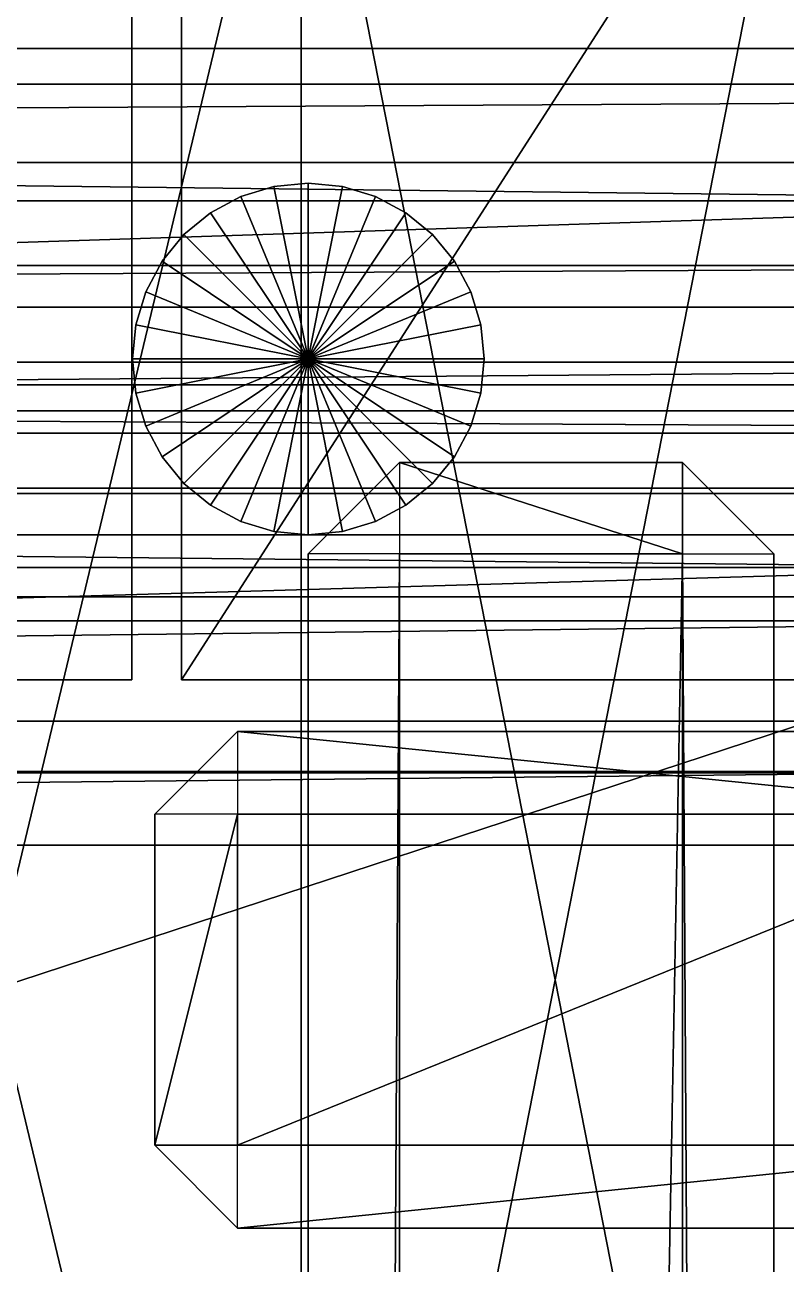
# Model space of a CAD drawing. Header units: millimetres. Extents: x -18 to 4450, y -985 to 970.
# Drawn here: x 3272.6 to 3346.2, y 677.5 to 797.3 of the extents above; entities that cross this region are included whole.
import ezdxf

# ---------------------------------------------------------------- set-up
doc = ezdxf.new("R2010")
doc.units = ezdxf.units.MM
for name, color, linetype in [('body__right_rear_outer_arch_rounded_skin_facet_1', 40, 'CONTINUOUS'), ('body__right_rear_outer_arch_rounded_skin_facet_2', 40, 'CONTINUOUS'), ('body__right_rear_quarter_panel', 40, 'CONTINUOUS'), ('body__right_rear_quarter_waist_tapered_surface', 40, 'CONTINUOUS'), ('body__right_rear_tub_top_flange', 50, 'CONTINUOUS'), ('body__right_rear_wheel_arch_shadow', 250, 'CONTINUOUS'), ('body__right_tub_top_capping', 40, 'CONTINUOUS'), ('hard_top__right_hardtop_lower_side_roll_surface', 8, 'CONTINUOUS'), ('hard_top__right_hardtop_side_panel', 40, 'CONTINUOUS'), ('hard_top__right_hardtop_side_tapered_upper_skin', 40, 'CONTINUOUS'), ('hard_top__tail_hardtop_roof_rib', 7, 'CONTINUOUS'), ('hard_top__tail_right_hardtop_vertical_frame', 9, 'CONTINUOUS'), ('hard_top__white_hardtop_crowned_roof_skin', 7, 'CONTINUOUS'), ('hard_top__white_hardtop_roof', 7, 'CONTINUOUS'), ('running_gear__rear_right_mud_tire_outer_lug_15', 250, 'CONTINUOUS'), ('running_gear__rear_right_mud_tire_outer_lug_3', 250, 'CONTINUOUS'), ('running_gear__rear_right_tire_tire', 250, 'CONTINUOUS')]:
    doc.layers.add(name, color=color, linetype=linetype)

msp = doc.modelspace()

# ---------------------------------------------------------------- linework, layer by layer
at = {"layer": 'body__right_rear_outer_arch_rounded_skin_facet_1'}
for points in [[(3287.750006, 734.000027, 688.000023), (3287.750006, 846.000016, 688.000023), (3359.749794, 846.000016, 688.000023)], [(3287.750006, 734.000027, 688.000023), (3359.749794, 846.000016, 688.000023), (3359.749794, 734.000027, 688.000023)], [(3287.750006, 734.000027, 617.999971), (3359.749794, 734.000027, 617.999971), (3359.749794, 846.000016, 617.999971)], [(3287.750006, 734.000027, 617.999971), (3359.749794, 846.000016, 617.999971), (3287.750006, 846.000016, 617.999971)], [(3287.750006, 734.000027, 688.000023), (3287.750006, 734.000027, 617.999971), (3287.750006, 846.000016, 617.999971)], [(3287.750006, 734.000027, 688.000023), (3287.750006, 846.000016, 617.999971), (3287.750006, 846.000016, 688.000023)], [(3359.749794, 734.000027, 688.000023), (3359.749794, 734.000027, 617.999971), (3287.750006, 734.000027, 617.999971)], [(3359.749794, 734.000027, 688.000023), (3287.750006, 734.000027, 617.999971), (3287.750006, 734.000027, 688.000023)]]:
    msp.add_3dface(points, dxfattribs=at)
at = {"layer": 'body__right_rear_outer_arch_rounded_skin_facet_2'}
for points in [[(3210.960865, 734.000027, 688.000023), (3210.960865, 846.000016, 688.000023), (3282.960892, 846.000016, 688.000023)], [(3210.960865, 734.000027, 688.000023), (3282.960892, 846.000016, 688.000023), (3282.960892, 734.000027, 688.000023)], [(3210.960865, 734.000027, 712.82649), (3282.960892, 734.000027, 712.82649), (3282.960892, 846.000016, 712.82649)], [(3210.960865, 734.000027, 712.82649), (3282.960892, 846.000016, 712.82649), (3210.960865, 846.000016, 712.82649)], [(3282.960892, 846.000016, 688.000023), (3282.960892, 846.000016, 712.82649), (3282.960892, 734.000027, 712.82649)], [(3282.960892, 846.000016, 688.000023), (3282.960892, 734.000027, 712.82649), (3282.960892, 734.000027, 688.000023)], [(3282.960892, 734.000027, 688.000023), (3282.960892, 734.000027, 712.82649), (3210.960865, 734.000027, 712.82649)], [(3282.960892, 734.000027, 688.000023), (3210.960865, 734.000027, 712.82649), (3210.960865, 734.000027, 688.000023)]]:
    msp.add_3dface(points, dxfattribs=at)
at = {"layer": 'body__right_rear_quarter_panel'}
for points in [[(2154.700041, 795.000017, 739.700019), (2154.700041, 795.000017, 1320.299983), (3395.299911, 795.000017, 1320.299983)], [(2154.700041, 795.000017, 739.700019), (3395.299911, 795.000017, 1320.299983), (3395.299911, 795.000017, 739.700019)], [(2154.700041, 795.000017, 739.700019), (2154.700041, 780.300021, 725.000024), (3395.299911, 780.300021, 725.000024)], [(2154.700041, 795.000017, 739.700019), (3395.299911, 780.300021, 725.000024), (3395.299911, 795.000017, 739.700019)], [(2154.700041, 795.000017, 1320.299983), (2154.700041, 780.300021, 1335.000038), (3395.299911, 780.300021, 1335.000038)], [(2154.700041, 795.000017, 1320.299983), (3395.299911, 780.300021, 1335.000038), (3395.299911, 795.000017, 1320.299983)], [(2154.700041, 739.700019, 1335.000038), (3395.299911, 739.700019, 1335.000038), (3395.299911, 780.300021, 1335.000038)], [(2154.700041, 739.700019, 1335.000038), (3395.299911, 780.300021, 1335.000038), (2154.700041, 780.300021, 1335.000038)], [(2154.700041, 739.700019, 725.000024), (2154.700041, 780.300021, 725.000024), (3395.299911, 780.300021, 725.000024)], [(2154.700041, 739.700019, 725.000024), (3395.299911, 780.300021, 725.000024), (3395.299911, 739.700019, 725.000024)], [(2154.700041, 725.000024, 739.700019), (2154.700041, 739.700019, 725.000024), (3395.299911, 739.700019, 725.000024)], [(2154.700041, 725.000024, 739.700019), (3395.299911, 739.700019, 725.000024), (3395.299911, 725.000024, 739.700019)], [(2154.700041, 725.000024, 1320.299983), (2154.700041, 739.700019, 1335.000038), (3395.299911, 739.700019, 1335.000038)], [(2154.700041, 725.000024, 1320.299983), (3395.299911, 739.700019, 1335.000038), (3395.299911, 725.000024, 1320.299983)], [(2154.700041, 725.000024, 739.700019), (3395.299911, 725.000024, 739.700019), (3395.299911, 725.000024, 1320.299983)], [(2154.700041, 725.000024, 739.700019), (3395.299911, 725.000024, 1320.299983), (2154.700041, 725.000024, 1320.299983)]]:
    msp.add_3dface(points, dxfattribs=at)
at = {"layer": 'body__right_rear_quarter_waist_tapered_surface'}
for points in [[(1942.000031, 730.000019, 723.999977), (1942.000031, 829.999983, 723.999977), (3384.99999, 829.999983, 745.999992)], [(1942.000031, 730.000019, 723.999977), (3384.99999, 829.999983, 745.999992), (3384.99999, 730.000019, 745.999992)], [(1942.000031, 730.000019, 1304.999948), (3384.99999, 730.000019, 1277.999997), (3384.99999, 829.999983, 1277.999997)], [(1942.000031, 730.000019, 1304.999948), (3384.99999, 829.999983, 1277.999997), (1942.000031, 829.999983, 1304.999948)], [(3384.99999, 730.000019, 745.999992), (3384.99999, 730.000019, 1277.999997), (1942.000031, 730.000019, 1304.999948)], [(3384.99999, 730.000019, 745.999992), (1942.000031, 730.000019, 1304.999948), (1942.000031, 730.000019, 723.999977)]]:
    msp.add_3dface(points, dxfattribs=at)
at = {"layer": 'body__right_rear_tub_top_flange'}
for points in [[(2332.560062, 791.559994, 1271.000028), (3677.439928, 791.559994, 1271.000028), (3677.439928, 818.44002, 1271.000028)], [(2332.560062, 791.559994, 1271.000028), (3677.439928, 818.44002, 1271.000028), (2332.560062, 818.44002, 1271.000028)], [(2332.560062, 791.559994, 1235.000014), (2332.560062, 818.44002, 1235.000014), (3677.439928, 818.44002, 1235.000014)], [(2332.560062, 791.559994, 1235.000014), (3677.439928, 818.44002, 1235.000014), (3677.439928, 791.559994, 1235.000014)], [(2332.560062, 783.999979, 1242.560029), (2332.560062, 791.559994, 1235.000014), (3677.439928, 791.559994, 1235.000014)], [(2332.560062, 783.999979, 1242.560029), (3677.439928, 791.559994, 1235.000014), (3677.439928, 783.999979, 1242.560029)], [(2332.560062, 783.999979, 1263.440013), (2332.560062, 791.559994, 1271.000028), (3677.439928, 791.559994, 1271.000028)], [(2332.560062, 783.999979, 1263.440013), (3677.439928, 791.559994, 1271.000028), (3677.439928, 783.999979, 1263.440013)], [(2332.560062, 783.999979, 1242.560029), (3677.439928, 783.999979, 1242.560029), (3677.439928, 783.999979, 1263.440013)], [(2332.560062, 783.999979, 1242.560029), (3677.439928, 783.999979, 1263.440013), (2332.560062, 783.999979, 1263.440013)]]:
    msp.add_3dface(points, dxfattribs=at)
at = {"layer": 'body__right_rear_wheel_arch_shadow'}
for points in [[(2697.139978, 751.999974, 752.139986), (2697.139978, 751.999974, 1147.86005), (3372.859955, 751.999974, 1147.86005)], [(2697.139978, 751.999974, 752.139986), (3372.859955, 751.999974, 1147.86005), (3372.859955, 751.999974, 752.139986)], [(2697.139978, 751.999974, 752.139986), (2697.139978, 744.859993, 745.000005), (3372.859955, 744.859993, 745.000005)], [(2697.139978, 751.999974, 752.139986), (3372.859955, 744.859993, 745.000005), (3372.859955, 751.999974, 752.139986)], [(2697.139978, 751.999974, 1147.86005), (2697.139978, 744.859993, 1154.999971), (3372.859955, 744.859993, 1154.999971)], [(2697.139978, 751.999974, 1147.86005), (3372.859955, 744.859993, 1154.999971), (3372.859955, 751.999974, 1147.86005)], [(2697.139978, 725.139976, 1154.999971), (3372.859955, 725.139976, 1154.999971), (3372.859955, 744.859993, 1154.999971)], [(2697.139978, 725.139976, 1154.999971), (3372.859955, 744.859993, 1154.999971), (2697.139978, 744.859993, 1154.999971)], [(2697.139978, 725.139976, 745.000005), (2697.139978, 744.859993, 745.000005), (3372.859955, 744.859993, 745.000005)], [(2697.139978, 725.139976, 745.000005), (3372.859955, 744.859993, 745.000005), (3372.859955, 725.139976, 745.000005)], [(2697.139978, 717.999995, 752.139986), (2697.139978, 725.139976, 745.000005), (3372.859955, 725.139976, 745.000005)], [(2697.139978, 717.999995, 752.139986), (3372.859955, 725.139976, 745.000005), (3372.859955, 717.999995, 752.139986)], [(2697.139978, 717.999995, 1147.86005), (2697.139978, 725.139976, 1154.999971), (3372.859955, 725.139976, 1154.999971)], [(2697.139978, 717.999995, 1147.86005), (3372.859955, 725.139976, 1154.999971), (3372.859955, 717.999995, 1147.86005)], [(2697.139978, 717.999995, 752.139986), (3372.859955, 717.999995, 752.139986), (3372.859955, 717.999995, 1147.86005)], [(2697.139978, 717.999995, 752.139986), (3372.859955, 717.999995, 1147.86005), (2697.139978, 717.999995, 1147.86005)]]:
    msp.add_3dface(points, dxfattribs=at)
at = {"layer": 'body__right_tub_top_capping'}
for points in [[(1972.180009, 764.680028, 1379.999995), (3477.81992, 764.680028, 1379.999995), (3477.81992, 845.319986, 1379.999995)], [(1972.180009, 764.680028, 1379.999995), (3477.81992, 845.319986, 1379.999995), (1972.180009, 845.319986, 1379.999995)], [(1972.180009, 764.680028, 1322.000027), (1972.180009, 845.319986, 1322.000027), (3477.81992, 845.319986, 1322.000027)], [(1972.180009, 764.680028, 1322.000027), (3477.81992, 845.319986, 1322.000027), (3477.81992, 764.680028, 1322.000027)], [(1972.180009, 752.499998, 1334.179997), (1972.180009, 764.680028, 1322.000027), (3477.81992, 764.680028, 1322.000027)], [(1972.180009, 752.499998, 1334.179997), (3477.81992, 764.680028, 1322.000027), (3477.81992, 752.499998, 1334.179997)], [(1972.180009, 752.499998, 1367.820024), (1972.180009, 764.680028, 1379.999995), (3477.81992, 764.680028, 1379.999995)], [(1972.180009, 752.499998, 1367.820024), (3477.81992, 764.680028, 1379.999995), (3477.81992, 752.499998, 1367.820024)], [(1972.180009, 752.499998, 1334.179997), (3477.81992, 752.499998, 1334.179997), (3477.81992, 752.499998, 1367.820024)], [(1972.180009, 752.499998, 1334.179997), (3477.81992, 752.499998, 1367.820024), (1972.180009, 752.499998, 1367.820024)]]:
    msp.add_3dface(points, dxfattribs=at)
at = {"layer": 'hard_top__right_hardtop_lower_side_roll_surface'}
for points in [[(1225.000024, 741.999984, 1259.99999), (1225.000024, 811.999977, 1259.99999), (3414.999962, 811.999977, 1258.000016)], [(1225.000024, 741.999984, 1259.99999), (3414.999962, 811.999977, 1258.000016), (3414.999962, 741.999984, 1258.000016)], [(1225.000024, 741.999984, 1345.000029), (3414.999962, 741.999984, 1332.000017), (3414.999962, 811.999977, 1332.000017)], [(1225.000024, 741.999984, 1345.000029), (3414.999962, 811.999977, 1332.000017), (1225.000024, 811.999977, 1345.000029)], [(3414.999962, 741.999984, 1258.000016), (3414.999962, 741.999984, 1332.000017), (1225.000024, 741.999984, 1345.000029)], [(3414.999962, 741.999984, 1258.000016), (1225.000024, 741.999984, 1345.000029), (1225.000024, 741.999984, 1259.99999)]]:
    msp.add_3dface(points, dxfattribs=at)
at = {"layer": 'hard_top__right_hardtop_side_panel'}
for points in [[(1251.549959, 774.049997, 1909.999967), (3428.450108, 774.049997, 1909.999967), (3428.450108, 805.949986, 1909.999967)], [(1251.549959, 774.049997, 1909.999967), (3428.450108, 805.949986, 1909.999967), (1251.549959, 805.949986, 1909.999967)], [(1251.549959, 774.049997, 1320.000052), (1251.549959, 805.949986, 1320.000052), (3428.450108, 805.949986, 1320.000052)], [(1251.549959, 774.049997, 1320.000052), (3428.450108, 805.949986, 1320.000052), (3428.450108, 774.049997, 1320.000052)], [(1251.549959, 762.499988, 1331.550002), (1251.549959, 774.049997, 1320.000052), (3428.450108, 774.049997, 1320.000052)], [(1251.549959, 762.499988, 1331.550002), (3428.450108, 774.049997, 1320.000052), (3428.450108, 762.499988, 1331.550002)], [(1251.549959, 762.499988, 1898.450017), (1251.549959, 774.049997, 1909.999967), (3428.450108, 774.049997, 1909.999967)], [(1251.549959, 762.499988, 1898.450017), (3428.450108, 774.049997, 1909.999967), (3428.450108, 762.499988, 1898.450017)], [(1251.549959, 762.499988, 1331.550002), (3428.450108, 762.499988, 1331.550002), (3428.450108, 762.499988, 1898.450017)], [(1251.549959, 762.499988, 1331.550002), (3428.450108, 762.499988, 1898.450017), (1251.549959, 762.499988, 1898.450017)]]:
    msp.add_3dface(points, dxfattribs=at)
at = {"layer": 'hard_top__right_hardtop_side_tapered_upper_skin'}
for points in [[(1212.000012, 748.000026, 1307.999969), (1212.000012, 819.999993, 1307.999969), (3424.999952, 819.999993, 1299.999952)], [(1212.000012, 748.000026, 1307.999969), (3424.999952, 819.999993, 1299.999952), (3424.999952, 748.000026, 1299.999952)], [(1212.000012, 748.000026, 1789.999962), (3424.999952, 748.000026, 1781.999946), (3424.999952, 819.999993, 1781.999946)], [(1212.000012, 748.000026, 1789.999962), (3424.999952, 819.999993, 1781.999946), (1212.000012, 819.999993, 1789.999962)], [(3424.999952, 748.000026, 1299.999952), (3424.999952, 748.000026, 1781.999946), (1212.000012, 748.000026, 1789.999962)], [(3424.999952, 748.000026, 1299.999952), (1212.000012, 748.000026, 1789.999962), (1212.000012, 748.000026, 1307.999969)]]:
    msp.add_3dface(points, dxfattribs=at)
at = {"layer": 'hard_top__tail_hardtop_roof_rib'}
for points in [[(3299.999952, 746.179998, 1818.82), (3308.820009, 754.999995, 1818.82), (3308.820009, 754.999995, 1843.179941)], [(3299.999952, 746.179998, 1818.82), (3308.820009, 754.999995, 1843.179941), (3299.999952, 746.179998, 1843.179941)], [(3299.999952, 746.179998, 1818.82), (3308.820009, 754.999995, 1818.82), (3308.820009, 746.179998, 1809.999943)], [(3299.999952, 746.179998, 1843.179941), (3308.820009, 754.999995, 1843.179941), (3308.820009, 746.179998, 1851.999998)], [(3308.820009, 754.999995, 1818.82), (3308.820009, 754.999995, 1843.179941), (3336.179972, 754.999995, 1843.179941)], [(3308.820009, 754.999995, 1818.82), (3336.179972, 754.999995, 1843.179941), (3336.179972, 754.999995, 1818.82)], [(3308.820009, 754.999995, 1818.82), (3308.820009, 746.179998, 1809.999943), (3336.179972, 746.179998, 1809.999943)], [(3308.820009, 754.999995, 1818.82), (3336.179972, 746.179998, 1809.999943), (3336.179972, 754.999995, 1818.82)], [(3308.820009, 754.999995, 1843.179941), (3308.820009, 746.179998, 1851.999998), (3336.179972, 746.179998, 1851.999998)], [(3308.820009, 754.999995, 1843.179941), (3336.179972, 746.179998, 1851.999998), (3336.179972, 754.999995, 1843.179941)], [(3345.000029, 746.179998, 1818.82), (3336.179972, 754.999995, 1818.82), (3336.179972, 754.999995, 1843.179941)], [(3345.000029, 746.179998, 1818.82), (3336.179972, 754.999995, 1843.179941), (3345.000029, 746.179998, 1843.179941)], [(3345.000029, 746.179998, 1818.82), (3336.179972, 754.999995, 1818.82), (3336.179972, 746.179998, 1809.999943)], [(3345.000029, 746.179998, 1843.179941), (3336.179972, 754.999995, 1843.179941), (3336.179972, 746.179998, 1851.999998)], [(3299.999952, -746.179998, 1818.82), (3299.999952, -746.179998, 1843.179941), (3299.999952, 746.179998, 1843.179941)], [(3299.999952, -746.179998, 1818.82), (3299.999952, 746.179998, 1843.179941), (3299.999952, 746.179998, 1818.82)], [(3299.999952, -746.179998, 1818.82), (3308.820009, -746.179998, 1809.999943), (3308.820009, 746.179998, 1809.999943)], [(3299.999952, -746.179998, 1818.82), (3308.820009, 746.179998, 1809.999943), (3299.999952, 746.179998, 1818.82)], [(3299.999952, -746.179998, 1843.179941), (3308.820009, -746.179998, 1851.999998), (3308.820009, 746.179998, 1851.999998)], [(3299.999952, -746.179998, 1843.179941), (3308.820009, 746.179998, 1851.999998), (3299.999952, 746.179998, 1843.179941)], [(3308.820009, -746.179998, 1851.999998), (3336.179972, -746.179998, 1851.999998), (3336.179972, 746.179998, 1851.999998)], [(3308.820009, -746.179998, 1851.999998), (3336.179972, 746.179998, 1851.999998), (3308.820009, 746.179998, 1851.999998)], [(3308.820009, -746.179998, 1809.999943), (3308.820009, 746.179998, 1809.999943), (3336.179972, 746.179998, 1809.999943)], [(3308.820009, -746.179998, 1809.999943), (3336.179972, 746.179998, 1809.999943), (3336.179972, -746.179998, 1809.999943)], [(3345.000029, -746.179998, 1818.82), (3336.179972, -746.179998, 1809.999943), (3336.179972, 746.179998, 1809.999943)], [(3345.000029, -746.179998, 1818.82), (3336.179972, 746.179998, 1809.999943), (3345.000029, 746.179998, 1818.82)], [(3345.000029, -746.179998, 1843.179941), (3336.179972, -746.179998, 1851.999998), (3336.179972, 746.179998, 1851.999998)], [(3345.000029, -746.179998, 1843.179941), (3336.179972, 746.179998, 1851.999998), (3345.000029, 746.179998, 1843.179941)], [(3345.000029, -746.179998, 1818.82), (3345.000029, 746.179998, 1818.82), (3345.000029, 746.179998, 1843.179941)], [(3345.000029, -746.179998, 1818.82), (3345.000029, 746.179998, 1843.179941), (3345.000029, -746.179998, 1843.179941)]]:
    msp.add_3dface(points, dxfattribs=at)
at = {"layer": 'hard_top__tail_right_hardtop_vertical_frame'}
for points in [[(3296.68355, 781.673372, 1129.999995), (3296.68355, 781.673372, 1769.999981), (3293.494463, 780.705929, 1769.999981)], [(3296.68355, 781.673372, 1129.999995), (3293.494463, 780.705929, 1769.999981), (3293.494463, 780.705929, 1129.999995)], [(3299.999952, 764.999986, 1129.999995), (3293.494463, 780.705929, 1129.999995), (3296.68355, 781.673372, 1129.999995)], [(3299.999952, 764.999986, 1769.999981), (3296.68355, 781.673372, 1769.999981), (3293.494463, 780.705929, 1769.999981)], [(3299.999952, 782.000005, 1129.999995), (3299.999952, 782.000005, 1769.999981), (3296.68355, 781.673372, 1769.999981)], [(3299.999952, 782.000005, 1129.999995), (3296.68355, 781.673372, 1769.999981), (3296.68355, 781.673372, 1129.999995)], [(3299.999952, 764.999986, 1129.999995), (3296.68355, 781.673372, 1129.999995), (3299.999952, 782.000005, 1129.999995)], [(3299.999952, 764.999986, 1769.999981), (3299.999952, 782.000005, 1769.999981), (3296.68355, 781.673372, 1769.999981)], [(3303.316593, 781.673372, 1129.999995), (3303.316593, 781.673372, 1769.999981), (3299.999952, 782.000005, 1769.999981)], [(3303.316593, 781.673372, 1129.999995), (3299.999952, 782.000005, 1769.999981), (3299.999952, 782.000005, 1129.999995)], [(3299.999952, 764.999986, 1129.999995), (3299.999952, 782.000005, 1129.999995), (3303.316593, 781.673372, 1129.999995)], [(3299.999952, 764.999986, 1769.999981), (3303.316593, 781.673372, 1769.999981), (3299.999952, 782.000005, 1769.999981)], [(3299.999952, 764.999986, 1129.999995), (3303.316593, 781.673372, 1129.999995), (3306.50568, 780.705929, 1129.999995)], [(3299.999952, 764.999986, 1769.999981), (3306.50568, 780.705929, 1769.999981), (3303.316593, 781.673372, 1769.999981)], [(3306.50568, 780.705929, 1129.999995), (3306.50568, 780.705929, 1769.999981), (3303.316593, 781.673372, 1769.999981)], [(3306.50568, 780.705929, 1129.999995), (3303.316593, 781.673372, 1769.999981), (3303.316593, 781.673372, 1129.999995)], [(3293.494463, 780.705929, 1129.999995), (3293.494463, 780.705929, 1769.999981), (3290.555239, 779.134989, 1769.999981)], [(3293.494463, 780.705929, 1129.999995), (3290.555239, 779.134989, 1769.999981), (3290.555239, 779.134989, 1129.999995)], [(3299.999952, 764.999986, 1129.999995), (3290.555239, 779.134989, 1129.999995), (3293.494463, 780.705929, 1129.999995)], [(3299.999952, 764.999986, 1769.999981), (3293.494463, 780.705929, 1769.999981), (3290.555239, 779.134989, 1769.999981)], [(3299.999952, 764.999986, 1129.999995), (3306.50568, 780.705929, 1129.999995), (3309.444666, 779.134989, 1129.999995)], [(3299.999952, 764.999986, 1769.999981), (3309.444666, 779.134989, 1769.999981), (3306.50568, 780.705929, 1769.999981)], [(3309.444666, 779.134989, 1129.999995), (3309.444666, 779.134989, 1769.999981), (3306.50568, 780.705929, 1769.999981)], [(3309.444666, 779.134989, 1129.999995), (3306.50568, 780.705929, 1769.999981), (3306.50568, 780.705929, 1129.999995)], [(3290.555239, 779.134989, 1129.999995), (3290.555239, 779.134989, 1769.999981), (3287.979126, 777.020812, 1769.999981)], [(3290.555239, 779.134989, 1129.999995), (3287.979126, 777.020812, 1769.999981), (3287.979126, 777.020812, 1129.999995)], [(3299.999952, 764.999986, 1129.999995), (3287.979126, 777.020812, 1129.999995), (3290.555239, 779.134989, 1129.999995)], [(3299.999952, 764.999986, 1769.999981), (3290.555239, 779.134989, 1769.999981), (3287.979126, 777.020812, 1769.999981)], [(3299.999952, 764.999986, 1129.999995), (3309.444666, 779.134989, 1129.999995), (3312.020779, 777.020812, 1129.999995)], [(3299.999952, 764.999986, 1769.999981), (3312.020779, 777.020812, 1769.999981), (3309.444666, 779.134989, 1769.999981)], [(3312.020779, 777.020812, 1129.999995), (3312.020779, 777.020812, 1769.999981), (3309.444666, 779.134989, 1769.999981)], [(3312.020779, 777.020812, 1129.999995), (3309.444666, 779.134989, 1769.999981), (3309.444666, 779.134989, 1129.999995)], [(3287.979126, 777.020812, 1129.999995), (3287.979126, 777.020812, 1769.999981), (3285.865068, 774.444699, 1769.999981)], [(3287.979126, 777.020812, 1129.999995), (3285.865068, 774.444699, 1769.999981), (3285.865068, 774.444699, 1129.999995)], [(3299.999952, 764.999986, 1129.999995), (3285.865068, 774.444699, 1129.999995), (3287.979126, 777.020812, 1129.999995)], [(3299.999952, 764.999986, 1769.999981), (3287.979126, 777.020812, 1769.999981), (3285.865068, 774.444699, 1769.999981)], [(3299.999952, 764.999986, 1129.999995), (3312.020779, 777.020812, 1129.999995), (3314.135075, 774.444699, 1129.999995)], [(3299.999952, 764.999986, 1769.999981), (3314.135075, 774.444699, 1769.999981), (3312.020779, 777.020812, 1769.999981)], [(3314.135075, 774.444699, 1129.999995), (3314.135075, 774.444699, 1769.999981), (3312.020779, 777.020812, 1769.999981)], [(3314.135075, 774.444699, 1129.999995), (3312.020779, 777.020812, 1769.999981), (3312.020779, 777.020812, 1129.999995)], [(3285.865068, 774.444699, 1129.999995), (3285.865068, 774.444699, 1769.999981), (3284.294128, 771.505594, 1769.999981)], [(3285.865068, 774.444699, 1129.999995), (3284.294128, 771.505594, 1769.999981), (3284.294128, 771.505594, 1129.999995)], [(3299.999952, 764.999986, 1129.999995), (3284.294128, 771.505594, 1129.999995), (3285.865068, 774.444699, 1129.999995)], [(3299.999952, 764.999986, 1769.999981), (3285.865068, 774.444699, 1769.999981), (3284.294128, 771.505594, 1769.999981)], [(3299.999952, 764.999986, 1129.999995), (3314.135075, 774.444699, 1129.999995), (3315.706015, 771.505594, 1129.999995)], [(3299.999952, 764.999986, 1769.999981), (3315.706015, 771.505594, 1769.999981), (3314.135075, 774.444699, 1769.999981)], [(3315.706015, 771.505594, 1129.999995), (3315.706015, 771.505594, 1769.999981), (3314.135075, 774.444699, 1769.999981)], [(3315.706015, 771.505594, 1129.999995), (3314.135075, 774.444699, 1769.999981), (3314.135075, 774.444699, 1129.999995)], [(3284.294128, 771.505594, 1129.999995), (3284.294128, 771.505594, 1769.999981), (3283.326626, 768.316507, 1769.999981)], [(3284.294128, 771.505594, 1129.999995), (3283.326626, 768.316507, 1769.999981), (3283.326626, 768.316507, 1129.999995)], [(3299.999952, 764.999986, 1129.999995), (3283.326626, 768.316507, 1129.999995), (3284.294128, 771.505594, 1129.999995)], [(3299.999952, 764.999986, 1769.999981), (3284.294128, 771.505594, 1769.999981), (3283.326626, 768.316507, 1769.999981)], [(3299.999952, 764.999986, 1129.999995), (3315.706015, 771.505594, 1129.999995), (3316.673279, 768.316507, 1129.999995)], [(3299.999952, 764.999986, 1769.999981), (3316.673279, 768.316507, 1769.999981), (3315.706015, 771.505594, 1769.999981)], [(3316.673279, 768.316507, 1129.999995), (3316.673279, 768.316507, 1769.999981), (3315.706015, 771.505594, 1769.999981)], [(3316.673279, 768.316507, 1129.999995), (3315.706015, 771.505594, 1769.999981), (3315.706015, 771.505594, 1129.999995)], [(3283.326626, 768.316507, 1129.999995), (3283.326626, 768.316507, 1769.999981), (3282.999992, 764.999986, 1769.999981)], [(3283.326626, 768.316507, 1129.999995), (3282.999992, 764.999986, 1769.999981), (3282.999992, 764.999986, 1129.999995)], [(3299.999952, 764.999986, 1129.999995), (3282.999992, 764.999986, 1129.999995), (3283.326626, 768.316507, 1129.999995)], [(3299.999952, 764.999986, 1769.999981), (3283.326626, 768.316507, 1769.999981), (3282.999992, 764.999986, 1769.999981)], [(3299.999952, 764.999986, 1129.999995), (3316.673279, 768.316507, 1129.999995), (3316.999912, 764.999986, 1129.999995)], [(3299.999952, 764.999986, 1769.999981), (3316.999912, 764.999986, 1769.999981), (3316.673279, 768.316507, 1769.999981)], [(3316.999912, 764.999986, 1129.999995), (3316.999912, 764.999986, 1769.999981), (3316.673279, 768.316507, 1769.999981)], [(3316.999912, 764.999986, 1129.999995), (3316.673279, 768.316507, 1769.999981), (3316.673279, 768.316507, 1129.999995)], [(3282.999992, 764.999986, 1129.999995), (3282.999992, 764.999986, 1769.999981), (3283.326626, 761.683464, 1769.999981)], [(3282.999992, 764.999986, 1129.999995), (3283.326626, 761.683464, 1769.999981), (3283.326626, 761.683464, 1129.999995)], [(3299.999952, 764.999986, 1129.999995), (3283.326626, 761.683464, 1129.999995), (3282.999992, 764.999986, 1129.999995)], [(3299.999952, 764.999986, 1769.999981), (3282.999992, 764.999986, 1769.999981), (3283.326626, 761.683464, 1769.999981)], [(3299.999952, 764.999986, 1129.999995), (3284.294128, 758.494377, 1129.999995), (3283.326626, 761.683464, 1129.999995)], [(3299.999952, 764.999986, 1769.999981), (3283.326626, 761.683464, 1769.999981), (3284.294128, 758.494377, 1769.999981)], [(3299.999952, 764.999986, 1129.999995), (3285.865068, 755.555332, 1129.999995), (3284.294128, 758.494377, 1129.999995)], [(3299.999952, 764.999986, 1769.999981), (3284.294128, 758.494377, 1769.999981), (3285.865068, 755.555332, 1769.999981)], [(3299.999952, 764.999986, 1129.999995), (3287.979126, 752.979159, 1129.999995), (3285.865068, 755.555332, 1129.999995)], [(3299.999952, 764.999986, 1769.999981), (3285.865068, 755.555332, 1769.999981), (3287.979126, 752.979159, 1769.999981)], [(3299.999952, 764.999986, 1129.999995), (3290.555239, 750.865042, 1129.999995), (3287.979126, 752.979159, 1129.999995)], [(3299.999952, 764.999986, 1769.999981), (3287.979126, 752.979159, 1769.999981), (3290.555239, 750.865042, 1769.999981)], [(3299.999952, 764.999986, 1129.999995), (3293.494463, 749.294043, 1129.999995), (3290.555239, 750.865042, 1129.999995)], [(3299.999952, 764.999986, 1769.999981), (3290.555239, 750.865042, 1769.999981), (3293.494463, 749.294043, 1769.999981)], [(3299.999952, 764.999986, 1129.999995), (3296.68355, 748.326659, 1129.999995), (3293.494463, 749.294043, 1129.999995)], [(3299.999952, 764.999986, 1769.999981), (3293.494463, 749.294043, 1769.999981), (3296.68355, 748.326659, 1769.999981)], [(3299.999952, 764.999986, 1129.999995), (3299.999952, 748.000026, 1129.999995), (3296.68355, 748.326659, 1129.999995)], [(3299.999952, 764.999986, 1769.999981), (3296.68355, 748.326659, 1769.999981), (3299.999952, 748.000026, 1769.999981)], [(3299.999952, 764.999986, 1129.999995), (3303.316593, 748.326659, 1129.999995), (3299.999952, 748.000026, 1129.999995)], [(3299.999952, 764.999986, 1769.999981), (3299.999952, 748.000026, 1769.999981), (3303.316593, 748.326659, 1769.999981)], [(3299.999952, 764.999986, 1129.999995), (3306.50568, 749.294043, 1129.999995), (3303.316593, 748.326659, 1129.999995)], [(3299.999952, 764.999986, 1769.999981), (3303.316593, 748.326659, 1769.999981), (3306.50568, 749.294043, 1769.999981)], [(3299.999952, 764.999986, 1129.999995), (3309.444666, 750.865042, 1129.999995), (3306.50568, 749.294043, 1129.999995)], [(3299.999952, 764.999986, 1769.999981), (3306.50568, 749.294043, 1769.999981), (3309.444666, 750.865042, 1769.999981)], [(3299.999952, 764.999986, 1129.999995), (3312.020779, 752.979159, 1129.999995), (3309.444666, 750.865042, 1129.999995)], [(3299.999952, 764.999986, 1769.999981), (3309.444666, 750.865042, 1769.999981), (3312.020779, 752.979159, 1769.999981)], [(3299.999952, 764.999986, 1129.999995), (3314.135075, 755.555332, 1129.999995), (3312.020779, 752.979159, 1129.999995)], [(3299.999952, 764.999986, 1769.999981), (3312.020779, 752.979159, 1769.999981), (3314.135075, 755.555332, 1769.999981)], [(3299.999952, 764.999986, 1129.999995), (3315.706015, 758.494377, 1129.999995), (3314.135075, 755.555332, 1129.999995)], [(3299.999952, 764.999986, 1769.999981), (3314.135075, 755.555332, 1769.999981), (3315.706015, 758.494377, 1769.999981)], [(3299.999952, 764.999986, 1129.999995), (3316.673279, 761.683464, 1129.999995), (3315.706015, 758.494377, 1129.999995)], [(3299.999952, 764.999986, 1769.999981), (3315.706015, 758.494377, 1769.999981), (3316.673279, 761.683464, 1769.999981)], [(3299.999952, 764.999986, 1129.999995), (3316.999912, 764.999986, 1129.999995), (3316.673279, 761.683464, 1129.999995)], [(3299.999952, 764.999986, 1769.999981), (3316.673279, 761.683464, 1769.999981), (3316.999912, 764.999986, 1769.999981)], [(3316.673279, 761.683464, 1129.999995), (3316.673279, 761.683464, 1769.999981), (3316.999912, 764.999986, 1769.999981)], [(3316.673279, 761.683464, 1129.999995), (3316.999912, 764.999986, 1769.999981), (3316.999912, 764.999986, 1129.999995)], [(3283.326626, 761.683464, 1129.999995), (3283.326626, 761.683464, 1769.999981), (3284.294128, 758.494377, 1769.999981)], [(3283.326626, 761.683464, 1129.999995), (3284.294128, 758.494377, 1769.999981), (3284.294128, 758.494377, 1129.999995)], [(3315.706015, 758.494377, 1129.999995), (3315.706015, 758.494377, 1769.999981), (3316.673279, 761.683464, 1769.999981)], [(3315.706015, 758.494377, 1129.999995), (3316.673279, 761.683464, 1769.999981), (3316.673279, 761.683464, 1129.999995)], [(3284.294128, 758.494377, 1129.999995), (3284.294128, 758.494377, 1769.999981), (3285.865068, 755.555332, 1769.999981)], [(3284.294128, 758.494377, 1129.999995), (3285.865068, 755.555332, 1769.999981), (3285.865068, 755.555332, 1129.999995)], [(3314.135075, 755.555332, 1129.999995), (3314.135075, 755.555332, 1769.999981), (3315.706015, 758.494377, 1769.999981)], [(3314.135075, 755.555332, 1129.999995), (3315.706015, 758.494377, 1769.999981), (3315.706015, 758.494377, 1129.999995)], [(3285.865068, 755.555332, 1129.999995), (3285.865068, 755.555332, 1769.999981), (3287.979126, 752.979159, 1769.999981)], [(3285.865068, 755.555332, 1129.999995), (3287.979126, 752.979159, 1769.999981), (3287.979126, 752.979159, 1129.999995)], [(3312.020779, 752.979159, 1129.999995), (3312.020779, 752.979159, 1769.999981), (3314.135075, 755.555332, 1769.999981)], [(3312.020779, 752.979159, 1129.999995), (3314.135075, 755.555332, 1769.999981), (3314.135075, 755.555332, 1129.999995)], [(3287.979126, 752.979159, 1129.999995), (3287.979126, 752.979159, 1769.999981), (3290.555239, 750.865042, 1769.999981)], [(3287.979126, 752.979159, 1129.999995), (3290.555239, 750.865042, 1769.999981), (3290.555239, 750.865042, 1129.999995)], [(3309.444666, 750.865042, 1129.999995), (3309.444666, 750.865042, 1769.999981), (3312.020779, 752.979159, 1769.999981)], [(3309.444666, 750.865042, 1129.999995), (3312.020779, 752.979159, 1769.999981), (3312.020779, 752.979159, 1129.999995)], [(3290.555239, 750.865042, 1129.999995), (3290.555239, 750.865042, 1769.999981), (3293.494463, 749.294043, 1769.999981)], [(3290.555239, 750.865042, 1129.999995), (3293.494463, 749.294043, 1769.999981), (3293.494463, 749.294043, 1129.999995)], [(3306.50568, 749.294043, 1129.999995), (3306.50568, 749.294043, 1769.999981), (3309.444666, 750.865042, 1769.999981)], [(3306.50568, 749.294043, 1129.999995), (3309.444666, 750.865042, 1769.999981), (3309.444666, 750.865042, 1129.999995)], [(3293.494463, 749.294043, 1129.999995), (3293.494463, 749.294043, 1769.999981), (3296.68355, 748.326659, 1769.999981)], [(3293.494463, 749.294043, 1129.999995), (3296.68355, 748.326659, 1769.999981), (3296.68355, 748.326659, 1129.999995)], [(3303.316593, 748.326659, 1129.999995), (3303.316593, 748.326659, 1769.999981), (3306.50568, 749.294043, 1769.999981)], [(3303.316593, 748.326659, 1129.999995), (3306.50568, 749.294043, 1769.999981), (3306.50568, 749.294043, 1129.999995)], [(3296.68355, 748.326659, 1129.999995), (3296.68355, 748.326659, 1769.999981), (3299.999952, 748.000026, 1769.999981)], [(3296.68355, 748.326659, 1129.999995), (3299.999952, 748.000026, 1769.999981), (3299.999952, 748.000026, 1129.999995)], [(3299.999952, 748.000026, 1129.999995), (3299.999952, 748.000026, 1769.999981), (3303.316593, 748.326659, 1769.999981)], [(3299.999952, 748.000026, 1129.999995), (3303.316593, 748.326659, 1769.999981), (3303.316593, 748.326659, 1129.999995)]]:
    msp.add_3dface(points, dxfattribs=at)
at = {"layer": 'hard_top__white_hardtop_crowned_roof_skin'}
for points in [[(1125, 0, 1932.000041), (3440.000057, 0, 1942.000031), (3440.000057, 759.99999, 1896.000028)], [(1125, 0, 1932.000041), (3440.000057, 759.99999, 1896.000028), (1125, 759.99999, 1886.000037)], [(1125, 0, 1906.000018), (1125, 759.99999, 1860.000014), (3440.000057, 759.99999, 1870.000005)], [(1125, 0, 1906.000018), (3440.000057, 759.99999, 1870.000005), (3440.000057, 0, 1916.000009)], [(1125, 759.99999, 1886.000037), (3440.000057, 759.99999, 1896.000028), (3440.000057, 759.99999, 1870.000005)], [(1125, 759.99999, 1886.000037), (3440.000057, 759.99999, 1870.000005), (1125, 759.99999, 1860.000014)]]:
    msp.add_3dface(points, dxfattribs=at)
at = {"layer": 'hard_top__white_hardtop_roof'}
for points in [[(1222.180009, 769.999981, 1850.18003), (1222.180009, 769.999981, 1883.820057), (3487.81991, 769.999981, 1883.820057)], [(1222.180009, 769.999981, 1850.18003), (3487.81991, 769.999981, 1883.820057), (3487.81991, 769.999981, 1850.18003)], [(1222.180009, 769.999981, 1850.18003), (1222.180009, 757.82001, 1838.000059), (3487.81991, 757.82001, 1838.000059)], [(1222.180009, 769.999981, 1850.18003), (3487.81991, 757.82001, 1838.000059), (3487.81991, 769.999981, 1850.18003)], [(1222.180009, 769.999981, 1883.820057), (1222.180009, 757.82001, 1896.000028), (3487.81991, 757.82001, 1896.000028)], [(1222.180009, 769.999981, 1883.820057), (3487.81991, 757.82001, 1896.000028), (3487.81991, 769.999981, 1883.820057)], [(1222.180009, -757.82001, 1896.000028), (3487.81991, -757.82001, 1896.000028), (3487.81991, 757.82001, 1896.000028)], [(1222.180009, -757.82001, 1896.000028), (3487.81991, 757.82001, 1896.000028), (1222.180009, 757.82001, 1896.000028)], [(1222.180009, -757.82001, 1838.000059), (1222.180009, 757.82001, 1838.000059), (3487.81991, 757.82001, 1838.000059)], [(1222.180009, -757.82001, 1838.000059), (3487.81991, 757.82001, 1838.000059), (3487.81991, -757.82001, 1838.000059)]]:
    msp.add_3dface(points, dxfattribs=at)
at = {"layer": 'running_gear__rear_right_mud_tire_outer_lug_15'}
for points in [[(3285.165071, 721.000016, 137.834951), (3293.164968, 728.999972, 137.834951), (3293.164968, 728.999972, 179.834962)], [(3285.165071, 721.000016, 137.834951), (3293.164968, 728.999972, 179.834962), (3285.165071, 721.000016, 179.834962)], [(3285.165071, 721.000016, 137.834951), (3293.164968, 728.999972, 137.834951), (3293.164968, 721.000016, 129.83495)], [(3285.165071, 721.000016, 179.834962), (3293.164968, 728.999972, 179.834962), (3293.164968, 721.000016, 187.834963)], [(3293.164968, 728.999972, 137.834951), (3293.164968, 728.999972, 179.834962), (3372.164965, 728.999972, 179.834962)], [(3293.164968, 728.999972, 137.834951), (3372.164965, 728.999972, 179.834962), (3372.164965, 728.999972, 137.834951)], [(3293.164968, 728.999972, 137.834951), (3293.164968, 721.000016, 129.83495), (3372.164965, 721.000016, 129.83495)], [(3293.164968, 728.999972, 137.834951), (3372.164965, 721.000016, 129.83495), (3372.164965, 728.999972, 137.834951)], [(3293.164968, 728.999972, 179.834962), (3293.164968, 721.000016, 187.834963), (3372.164965, 721.000016, 187.834963)], [(3293.164968, 728.999972, 179.834962), (3372.164965, 721.000016, 187.834963), (3372.164965, 728.999972, 179.834962)], [(3285.165071, 689.00001, 137.834951), (3285.165071, 689.00001, 179.834962), (3285.165071, 721.000016, 179.834962)], [(3285.165071, 689.00001, 137.834951), (3285.165071, 721.000016, 179.834962), (3285.165071, 721.000016, 137.834951)], [(3285.165071, 689.00001, 137.834951), (3293.164968, 689.00001, 129.83495), (3293.164968, 721.000016, 129.83495)], [(3285.165071, 689.00001, 137.834951), (3293.164968, 721.000016, 129.83495), (3285.165071, 721.000016, 137.834951)], [(3285.165071, 689.00001, 179.834962), (3293.164968, 689.00001, 187.834963), (3293.164968, 721.000016, 187.834963)], [(3285.165071, 689.00001, 179.834962), (3293.164968, 721.000016, 187.834963), (3285.165071, 721.000016, 179.834962)], [(3293.164968, 689.00001, 187.834963), (3372.164965, 689.00001, 187.834963), (3372.164965, 721.000016, 187.834963)], [(3293.164968, 689.00001, 187.834963), (3372.164965, 721.000016, 187.834963), (3293.164968, 721.000016, 187.834963)], [(3293.164968, 689.00001, 129.83495), (3293.164968, 721.000016, 129.83495), (3372.164965, 721.000016, 129.83495)], [(3293.164968, 689.00001, 129.83495), (3372.164965, 721.000016, 129.83495), (3372.164965, 689.00001, 129.83495)], [(3285.165071, 689.00001, 137.834951), (3293.164968, 680.999994, 137.834951), (3293.164968, 680.999994, 179.834962)], [(3285.165071, 689.00001, 137.834951), (3293.164968, 680.999994, 179.834962), (3285.165071, 689.00001, 179.834962)], [(3285.165071, 689.00001, 137.834951), (3293.164968, 680.999994, 137.834951), (3293.164968, 689.00001, 129.83495)], [(3285.165071, 689.00001, 179.834962), (3293.164968, 680.999994, 179.834962), (3293.164968, 689.00001, 187.834963)], [(3293.164968, 680.999994, 137.834951), (3293.164968, 689.00001, 129.83495), (3372.164965, 689.00001, 129.83495)], [(3293.164968, 680.999994, 137.834951), (3372.164965, 689.00001, 129.83495), (3372.164965, 680.999994, 137.834951)], [(3293.164968, 680.999994, 179.834962), (3293.164968, 689.00001, 187.834963), (3372.164965, 689.00001, 187.834963)], [(3293.164968, 680.999994, 179.834962), (3372.164965, 689.00001, 187.834963), (3372.164965, 680.999994, 179.834962)], [(3293.164968, 680.999994, 137.834951), (3372.164965, 680.999994, 137.834951), (3372.164965, 680.999994, 179.834962)], [(3293.164968, 680.999994, 137.834951), (3372.164965, 680.999994, 179.834962), (3293.164968, 680.999994, 179.834962)]]:
    msp.add_3dface(points, dxfattribs=at)
at = {"layer": 'running_gear__rear_right_mud_tire_outer_lug_3'}
for points in [[(3285.165071, 721.000016, 668.165028), (3293.164968, 728.999972, 668.165028), (3293.164968, 728.999972, 710.165024)], [(3285.165071, 721.000016, 668.165028), (3293.164968, 728.999972, 710.165024), (3285.165071, 721.000016, 710.165024)], [(3285.165071, 721.000016, 668.165028), (3293.164968, 728.999972, 668.165028), (3293.164968, 721.000016, 660.165071)], [(3285.165071, 721.000016, 710.165024), (3293.164968, 728.999972, 710.165024), (3293.164968, 721.000016, 718.16504)], [(3293.164968, 728.999972, 668.165028), (3293.164968, 728.999972, 710.165024), (3372.164965, 728.999972, 710.165024)], [(3293.164968, 728.999972, 668.165028), (3372.164965, 728.999972, 710.165024), (3372.164965, 728.999972, 668.165028)], [(3293.164968, 728.999972, 668.165028), (3293.164968, 721.000016, 660.165071), (3372.164965, 721.000016, 660.165071)], [(3293.164968, 728.999972, 668.165028), (3372.164965, 721.000016, 660.165071), (3372.164965, 728.999972, 668.165028)], [(3293.164968, 728.999972, 710.165024), (3293.164968, 721.000016, 718.16504), (3372.164965, 721.000016, 718.16504)], [(3293.164968, 728.999972, 710.165024), (3372.164965, 721.000016, 718.16504), (3372.164965, 728.999972, 710.165024)], [(3285.165071, 689.00001, 668.165028), (3285.165071, 689.00001, 710.165024), (3285.165071, 721.000016, 710.165024)], [(3285.165071, 689.00001, 668.165028), (3285.165071, 721.000016, 710.165024), (3285.165071, 721.000016, 668.165028)], [(3285.165071, 689.00001, 668.165028), (3293.164968, 689.00001, 660.165071), (3293.164968, 721.000016, 660.165071)], [(3285.165071, 689.00001, 668.165028), (3293.164968, 721.000016, 660.165071), (3285.165071, 721.000016, 668.165028)], [(3285.165071, 689.00001, 710.165024), (3293.164968, 689.00001, 718.16504), (3293.164968, 721.000016, 718.16504)], [(3285.165071, 689.00001, 710.165024), (3293.164968, 721.000016, 718.16504), (3285.165071, 721.000016, 710.165024)], [(3293.164968, 689.00001, 718.16504), (3372.164965, 689.00001, 718.16504), (3372.164965, 721.000016, 718.16504)], [(3293.164968, 689.00001, 718.16504), (3372.164965, 721.000016, 718.16504), (3293.164968, 721.000016, 718.16504)], [(3293.164968, 689.00001, 660.165071), (3293.164968, 721.000016, 660.165071), (3372.164965, 721.000016, 660.165071)], [(3293.164968, 689.00001, 660.165071), (3372.164965, 721.000016, 660.165071), (3372.164965, 689.00001, 660.165071)], [(3285.165071, 689.00001, 668.165028), (3293.164968, 680.999994, 668.165028), (3293.164968, 680.999994, 710.165024)], [(3285.165071, 689.00001, 668.165028), (3293.164968, 680.999994, 710.165024), (3285.165071, 689.00001, 710.165024)], [(3285.165071, 689.00001, 668.165028), (3293.164968, 680.999994, 668.165028), (3293.164968, 689.00001, 660.165071)], [(3285.165071, 689.00001, 710.165024), (3293.164968, 680.999994, 710.165024), (3293.164968, 689.00001, 718.16504)], [(3293.164968, 680.999994, 668.165028), (3293.164968, 689.00001, 660.165071), (3372.164965, 689.00001, 660.165071)], [(3293.164968, 680.999994, 668.165028), (3372.164965, 689.00001, 660.165071), (3372.164965, 680.999994, 668.165028)], [(3293.164968, 680.999994, 710.165024), (3293.164968, 689.00001, 718.16504), (3372.164965, 689.00001, 718.16504)], [(3293.164968, 680.999994, 710.165024), (3372.164965, 689.00001, 718.16504), (3372.164965, 680.999994, 710.165024)], [(3293.164968, 680.999994, 668.165028), (3372.164965, 680.999994, 668.165028), (3372.164965, 680.999994, 710.165024)], [(3293.164968, 680.999994, 668.165028), (3372.164965, 680.999994, 710.165024), (3293.164968, 680.999994, 710.165024)]]:
    msp.add_3dface(points, dxfattribs=at)
at = {"layer": 'running_gear__rear_right_tire_tire'}
for points in [[(3299.307108, 579.999983, 674.307168), (3299.307108, 829.999983, 674.307168), (3239.450216, 829.999983, 723.430514)], [(3299.307108, 579.999983, 674.307168), (3239.450216, 829.999983, 723.430514), (3239.450216, 579.999983, 723.430514)], [(3239.450216, 579.999983, 66.5695), (3239.450216, 829.999983, 66.5695), (3299.307108, 829.999983, 115.692824)], [(3239.450216, 579.999983, 66.5695), (3299.307108, 829.999983, 115.692824), (3299.307108, 579.999983, 115.692824)], [(3348.430395, 579.999983, 614.450216), (3348.430395, 829.999983, 614.450216), (3299.307108, 829.999983, 674.307168)], [(3348.430395, 579.999983, 614.450216), (3299.307108, 829.999983, 674.307168), (3299.307108, 579.999983, 674.307168)], [(3299.307108, 579.999983, 115.692824), (3299.307108, 829.999983, 115.692824), (3348.430395, 829.999983, 175.54976)], [(3299.307108, 579.999983, 115.692824), (3348.430395, 829.999983, 175.54976), (3348.430395, 579.999983, 175.54976)]]:
    msp.add_3dface(points, dxfattribs=at)

doc.saveas('drawing.dxf')
